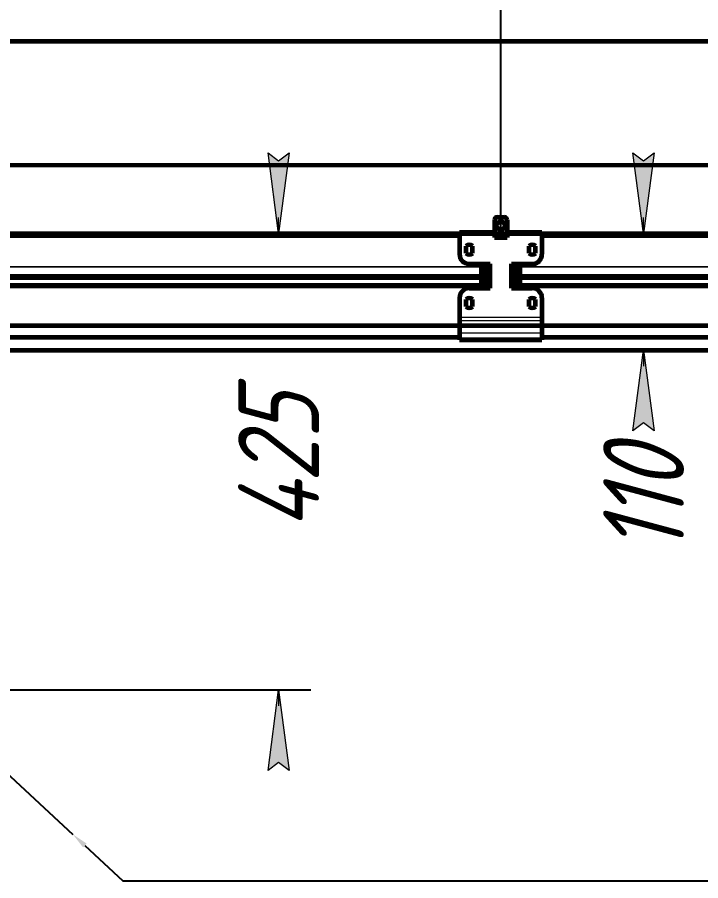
# Model space of a CAD drawing. Header units: millimetres. Extents: x 0 to 840, y 0 to 594.
# Drawn here: x 537.8 to 580.1, y 484.8 to 538.2 of the extents above; entities that cross this region are included whole.
import ezdxf

# ---------------------------------------------------------------- set-up
doc = ezdxf.new("R2010")
doc.units = ezdxf.units.MM
doc.linetypes.add('K5LT_BASIC', pattern=[0])
doc.linetypes.add('K5LT_THIN', pattern=[0])
doc.layers.add('Системный слой', color=7, linetype='Continuous')
doc.styles.add('KDIMTEXTSTYLE', font='GOST_AU.SHX', dxfattribs={"width": 0.96, "oblique": 15, "height": 5})
doc.dimstyles.new('KDIMSTYLE (0.07)', dxfattribs={"dimtxt": 5, "dimasz": 1, "dimexe": 2, "dimexo": 0, "dimgap": 1, "dimtad": 1, "dimlfac": 15, "dimtxsty": 'KDIMTEXTSTYLE', "dimsah": 1, "dimcen": 0, "dimdle": 1, "dimadec": 0, "dimazin": 0, "dimtfac": 0.667, "dimtmove": 0, "dimatfit": 3, "dimfxl": 1, "dimtvp": 1, "dimtolj": 1, "dimtzin": 0, "dimarcsym": 0})

# ---------------------------------------------------------------- blocks, each defined once
blk = doc.blocks.new('KDIMARROW_01')
at = {"layer": 'Системный слой'}
blk.add_hatch(color=0, dxfattribs=at).paths.add_polyline_path([(0, 0), (-5, 0.658), (-4.5, 0), (-5, -0.658)])
at = {"layer": 'Системный слой', "color": 0, "linetype": 'K5LT_THIN', "lineweight": 18}
for p, q in [((-4.5, 0), (-5, 0.658)), ((-5, 0.658), (0, 0)), ((0, 0), (-5, -0.658)), ((-5, -0.658), (-4.5, 0)), ((0, 0), (-1, 0))]:
    blk.add_line(p, q, dxfattribs=at)
blk = doc.blocks.new('U126')
at = {"layer": 'Системный слой', "color": 5, "linetype": 'K5LT_BASIC', "lineweight": 60, "true_color": 0x0000ff}
for p, q in [((517.571, 524.832), (633.964, 524.832)), ((517.571, 524.712), (565.207, 524.712)), ((567.367, 524.712), (568.147, 524.712)), ((570.307, 524.712), (633.964, 524.712)), ((517.571, 522.197), (566.557, 522.197)), ((517.571, 522.112), (566.557, 522.112)), ((568.957, 522.197), (633.964, 522.197)), ((568.957, 522.112), (633.964, 522.112))]:
    blk.add_line(p, q, dxfattribs=at)
at = {"layer": 'Системный слой', "color": 7, "linetype": 'K5LT_THIN', "lineweight": 18}
for p, q in [((517.571, 524.652), (565.207, 524.652)), ((567.367, 524.652), (568.147, 524.652)), ((570.307, 524.652), (633.964, 524.652)), ((517.571, 522.802), (566.557, 522.802)), ((517.571, 522.782), (566.557, 522.782)), ((568.957, 522.802), (633.964, 522.802)), ((568.957, 522.782), (633.964, 522.782)), ((517.571, 521.758), (566.557, 521.758)), ((568.957, 521.758), (633.964, 521.758))]:
    blk.add_line(p, q, dxfattribs=at)
blk = doc.blocks.new('U127')
at = {"layer": 'Системный слой', "color": 5, "linetype": 'K5LT_BASIC', "lineweight": 60, "true_color": 0x0000ff}
for p, q in [((567.547, 525.852), (567.967, 525.852)), ((567.367, 525.672), (567.367, 524.802)), ((568.147, 525.672), (568.147, 524.802)), ((565.207, 524.922), (567.367, 524.922)), ((565.207, 524.922), (565.207, 524.742)), ((565.207, 524.742), (565.207, 523.556)), ((567.367, 524.802), (567.367, 524.592)), ((568.147, 524.922), (570.307, 524.922)), ((568.147, 524.802), (568.147, 524.592)), ((570.307, 524.922), (570.307, 524.742)), ((570.307, 524.742), (570.307, 523.556)), ((567.367, 524.592), (568.147, 524.592)), ((565.597, 524.052), (565.597, 523.623)), ((566.017, 523.623), (566.017, 524.052)), ((569.497, 524.052), (569.497, 523.623)), ((569.917, 523.623), (569.917, 524.052)), ((565.807, 522.956), (566.557, 522.956)), ((566.557, 521.456), (566.557, 522.956)), ((566.827, 522.956), (567.097, 522.956)), ((566.827, 521.456), (566.827, 522.956)), ((567.097, 521.456), (567.097, 522.956)), ((568.417, 521.456), (568.417, 522.956)), ((568.417, 522.956), (568.687, 522.956)), ((568.687, 521.456), (568.687, 522.956)), ((568.687, 522.956), (568.957, 522.956)), ((568.957, 521.456), (568.957, 522.956)), ((568.957, 522.956), (569.707, 522.956)), ((568.957, 521.532), (568.957, 521.712)), ((565.807, 521.456), (566.557, 521.456)), ((566.827, 521.456), (567.097, 521.456)), ((568.417, 521.456), (568.687, 521.456)), ((568.687, 521.456), (568.957, 521.456)), ((568.957, 521.456), (569.707, 521.456)), ((565.207, 520.856), (565.207, 519.671)), ((565.597, 520.752), (565.597, 520.323)), ((566.017, 520.323), (566.017, 520.752)), ((569.497, 520.752), (569.497, 520.323)), ((569.917, 520.323), (569.917, 520.752)), ((570.307, 520.856), (570.307, 519.671)), ((565.207, 519.671), (565.207, 519.457)), ((565.207, 519.457), (565.207, 518.693)), ((570.307, 519.671), (570.307, 519.457)), ((570.307, 519.457), (570.307, 518.693)), ((565.207, 518.693), (565.207, 518.262)), ((570.307, 518.693), (570.307, 518.262)), ((570.307, 518.262), (565.207, 518.262)), ((565.207, 518.262), (570.307, 518.262))]:
    blk.add_line(p, q, dxfattribs=at)
at = {"layer": 'Системный слой', "color": 7, "linetype": 'K5LT_THIN', "lineweight": 18}
for p, q in [((567.367, 524.802), (568.147, 524.802)), ((565.207, 519.671), (570.307, 519.671)), ((565.207, 519.457), (570.307, 519.457)), ((565.207, 518.693), (570.307, 518.693))]:
    blk.add_line(p, q, dxfattribs=at)
at = {"layer": 'Системный слой', "color": 5, "linetype": 'K5LT_BASIC', "lineweight": 60, "true_color": 0x0000ff}
blk.add_circle((567.757, 525.327), 0.255, dxfattribs=at)
for centre, radius, start, end in [((567.547, 525.672), 0.18, 90, 180), ((567.967, 525.672), 0.18, 0, 90), ((565.807, 523.838), 0.3, 45.573, 134.427), ((569.707, 523.838), 0.3, 45.573, 134.427), ((565.807, 523.556), 0.6, 180, 270), ((565.807, 523.838), 0.3, 225.573, 314.427), ((569.707, 523.838), 0.3, 225.573, 314.427), ((569.707, 523.556), 0.6, 270, 0), ((565.807, 520.856), 0.6, 90, 180), ((569.707, 520.856), 0.6, 0, 90), ((565.807, 520.538), 0.3, 45.573, 134.427), ((569.707, 520.538), 0.3, 45.573, 134.427), ((565.807, 520.538), 0.3, 225.573, 314.427), ((569.707, 520.538), 0.3, 225.573, 314.427)]:
    blk.add_arc(centre, radius, start, end, dxfattribs=at)
for points in [[(566.557, 522.956), (566.827, 522.956)], [(566.557, 521.456), (566.827, 521.456)]]:
    blk.add_open_spline(points, degree=1, dxfattribs=at)
blk = doc.blocks.new('U129')
at = {"layer": 'Системный слой', "color": 5, "linetype": 'K5LT_BASIC', "lineweight": 60, "true_color": 0x0000ff}
for p, q in [((566.557, 521.592), (527.852, 521.592)), ((633.964, 521.592), (568.957, 521.592)), ((633.964, 519.132), (527.852, 519.132)), ((565.207, 518.412), (527.852, 518.412)), ((633.964, 518.412), (570.307, 518.412))]:
    blk.add_line(p, q, dxfattribs=at)
blk = doc.blocks.new('U128')
at = {"layer": 'Системный слой'}
blk.add_blockref('U129', (0, 0), dxfattribs=at)

msp = doc.modelspace()

# ---------------------------------------------------------------- linework, layer by layer
at = {"layer": 'Системный слой', "color": 5, "linetype": 'K5LT_BASIC', "lineweight": 60, "true_color": 0x0000ff}
for p, q in [((501.55064, 536.7275), (649.15064, 536.7275)), ((639.59264, 529.03154), (515.35064, 529.07467)), ((534.55064, 517.63154), (639.59264, 517.63132))]:
    msp.add_line(p, q, dxfattribs=at)

# ---------------------------------------------------------------- block references
at = {"layer": 'Системный слой'}
for name in ['U127', 'U126', 'U128']:
    msp.add_blockref(name, (0, 0), dxfattribs=at)

# ---------------------------------------------------------------- dimensions: what is measured, and where the dimension line sits
at = {"layer": 'Системный слой', "color": 7}
for base, p1, p2, location, text in [((501.55064, 574.47492), (633.96362, 524.83154), (501.55064, 536.7275), (567.75713, 574.47492), '\\H5.0;\\W0.965;\\Q15;\\H5.0;\\W0.965;\\Q15;\\Q15;H+300'), ((567.75713, 563.78236), (501.55064, 525.3275), (567.75713, 524.83154), (534.65389, 563.78236), '\\H5.0;\\W0.965;\\Q15;\\H5.0;\\W0.965;\\Q15;\\Q15;H/2+150')]:
    msp.add_linear_dim(base=base, p1=p1, p2=p2, location=location, text=text, dimstyle='KDIMSTYLE (0.07)', override={"dimexo": 0, "dimblk1": 'KDIMARROW_01', "dimblk2": 'KDIMARROW_01', "dimse1": 0, "dimse2": 0, "dimclrt": 7, "dimtolj": 1}, dxfattribs=at).render()
for base, p1, p2, location, text in [((554.01504, 496.63154), (559.09661, 524.83154), (514.75064, 496.63154), (554.01504, 510.73154), '\\H5.0;\\W0.965;\\Q15;\\H5.0;\\W0.965;\\Q15;\\Q15;425'), ((576.59511, 517.63154), (562.42261, 524.83154), (562.42261, 517.63154), (576.59511, 508.30237), '\\H5.0;\\W0.965;\\Q15;\\H5.0;\\W0.965;\\Q15;\\Q15;110')]:
    msp.add_linear_dim(base=base, p1=p1, p2=p2, angle=90, location=location, text=text, dimstyle='KDIMSTYLE (0.07)', override={"dimexo": 0, "dimblk1": 'KDIMARROW_01', "dimblk2": 'KDIMARROW_01', "dimse1": 0, "dimse2": 0, "dimclrt": 7, "dimtolj": 1}, dxfattribs=at).render()
msp.add_radius_dim(center=(527.85174, 500.11154), radius=18.3, location=(544.38217, 484.82589), text='\\H5.0;\\W0.965;\\Q15;R\\H5.0;\\W0.965;\\Q15;\\Q15;305', dimstyle='KDIMSTYLE (0.07)', override={"dimtih": 1, "dimtoh": 1, "dimblk2": 'KDIMARROW_01', "dimclrt": 7, "dimtmove": 1, "dimtolj": 1}, dxfattribs=at).render()

doc.saveas('drawing.dxf')
